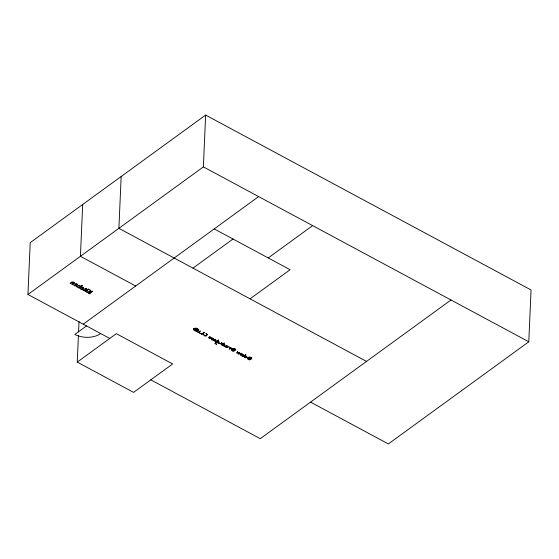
<?xml version="1.0" encoding="UTF-8"?>
<svg xmlns="http://www.w3.org/2000/svg" width="559" height="559" viewBox="0 0 559 559"><rect width="100%" height="100%" fill="white"/><g stroke="black" fill="none" stroke-linecap="round" stroke-linejoin="round"><path stroke-width="0.84" d="M109.781 338.447L27.95 294.467L30.214 242.641L205.635 115.07L531.05 289.967L528.786 341.794L388.344 443.93L310.552 402.117M82.683 204.482L80.419 256.308L135.683 286.012M77.247 362.106L116.342 333.681L172.668 363.951L133.573 392.376L77.247 362.106L78.421 335.33M78.567 331.871L79.022 321.509M121.163 176.504L118.899 228.331L366.515 361.414M27.95 294.467L203.378 166.896L205.635 115.07M83.214 324.171L258.635 196.6M86.512 325.939L74.85 334.422A18.363 11.383 2.5 0 0 100.683 333.555M192.967 268.138L233.012 239.014M268.201 257.93L312.635 225.619M250.069 298.827L290.114 269.711L214.209 228.911M450.994 299.987L260.263 438.682L150.804 379.847M203.378 166.896L528.786 341.794M195.566 328.426L196.817 329.74L197.586 329.118L195.566 328.426M233.313 348.711L234.563 350.025L235.332 349.41L233.313 348.711M249.377 357.348L250.628 358.661L251.396 358.039L249.377 357.348M82.865 289.681C83.074 291.532 85.681 290.149 86.219 289.269C87.113 290.205 86.778 287.298 85.918 288.863L84.975 288.353L85.73 288.996L83.871 290.247L82.865 289.681M239.385 352.61L238.882 353.777C245.457 351.737 235.458 356.174 238.77 352.911L236.583 353.022L237.624 351.429L237.156 352.778L239.385 352.61M228.855 347.034L229.812 347.516A2.306 1.432 2.5 0 1 230.238 348.075L229.155 349.165L231.719 348.089L230.748 348.222L230.042 347.272L228.855 347.034M225.116 346.342C225.885 349.654 230.539 345.888 226.339 345.672C225.13 346.384 229.875 348.774 225.116 346.342M243.962 356.474C244.737 359.786 249.384 356.02 245.184 355.803C243.983 356.516 248.727 358.906 243.962 356.474M227.799 346.671L226.444 345.93L227.799 346.671M246.645 356.803L245.296 356.062L246.645 356.803M213.978 340.145C216.829 344.617 216.689 336.301 212.93 340.403L213.978 340.145M223.048 345.022C225.899 349.494 225.759 341.172 222 345.28L223.048 345.022M207.249 334.617L206.62 335.763L205.467 336.078A1.74 1.083 2.5 0 1 204.531 335.903L203.015 334.128L205.076 335.742L206.802 334.932A2.306 1.425 2.5 0 0 206.837 334.282C204.86 333.108 206.306 332.989 207.249 334.617M90.46 290.561L90.23 291.882L90.649 292.105C91.264 290.401 93.367 291.4 92.424 291.421L89.768 293.859L88.504 293.175L89.091 293.258L90.195 292.091C86.149 292.734 84.57 291.749 89.929 291.742C90.369 289.269 89.028 289.296 90.46 290.561M218.702 340.096L215.655 341.849L218.702 340.096M245.82 354.672L242.781 356.425L245.82 354.672M243.34 355.035C243.06 356.97 239.224 355.3 240.908 353.994A1.055 0.657 2.5 0 1 241.621 353.819L242.599 354.078L243.34 355.035M83.829 288.137L82.97 289.227L81.181 289.289A1.796 1.111 2.5 0 1 80.272 288.675L80.14 288.088L81.509 289.038L83.158 288.381L82.984 287.403L81.481 287.389L81.97 287.005L83.165 287.284L83.829 288.137M242.879 354.895L242.068 355.678L240.845 354.895A0.992 0.615 2.5 0 1 240.915 354.413L241.963 354.071L242.879 354.895M217.779 341.801C218.289 344.966 219.757 340.711 217.779 341.801M215.026 343.415L216.724 344.491L215.515 343.345L217.304 341.975L217.891 343.016L218.807 343.38L219.261 341.947L217.737 341.263L215.026 343.415M77.491 284.706L76.192 285.922L74.424 285.705A2.026 1.258 2.5 0 1 73.739 284.964C73.83 284.657 75.668 286.564 76.625 285.104L74.675 284.014L76.842 283.888A1.74 1.076 2.5 0 1 77.491 284.706M77.044 284.433L76.807 284.95L75.367 284.182L76.338 283.909L77.044 284.433M88.133 289.199L88.93 289.248L88.133 289.199M72.796 284.384C73.355 285.411 70.769 283.511 72.188 284.189C77.47 279.2 68.436 285.244 70.336 283.189C71.377 280.52 75.5 283.008 74.508 283.05L72.796 284.384M195.147 328.189L195.65 329.188C192.596 327.05 192.848 330.6 195.552 331.012C199.703 329.803 198.124 327.916 195.147 328.189M232.893 348.481L233.396 349.473C230.343 347.342 230.594 350.884 233.299 351.304C237.449 350.088 235.87 348.208 232.893 348.481M248.958 357.11L249.461 358.109C246.407 355.971 246.659 359.521 249.356 359.933C253.506 358.717 251.934 356.838 248.958 357.11M77.415 286.865C77.967 287.892 75.381 285.991 76.807 286.669L78.98 285.349L80.552 286.264L81.963 285.237L82.704 285.796L82.131 285.712L79.287 288.227L78.134 287.606L78.665 287.668C82.355 286.299 78.512 284.636 77.415 286.865M85.981 291.463C86.533 292.497 83.948 290.596 85.366 291.274C85.709 289.604 89.063 289.862 87.693 290.135L85.981 291.463M198.99 332.612L201.953 334.429L204.538 332.402L204.133 332.2L201.799 333.954L198.99 332.612M221.399 344.833C222.014 345.462 227.422 340.92 222.566 343.988L221.706 342.443L222.161 344.12L219.275 343.345L221.993 344.372L221.399 344.833M198.759 329.726C195.832 331.214 199.06 333.381 200.227 330.76C200.877 331.913 197.117 333.513 196.922 331.124L196.097 331.375L198.759 329.726M210.932 337.769L208.619 337.315L209.297 338.635L209.653 338.593L209.15 337.496L210.491 338.244L211.365 337.957L209.807 336.546L209.506 336.735L210.932 337.769M213.468 339.131L211.155 338.677L211.833 339.998L212.189 339.956L211.679 338.859L213.028 339.606L213.901 339.32L212.336 337.909L212.043 338.097L213.468 339.131M214.481 339.858L214.39 340.075A2.222 1.377 2.5 0 0 214.432 340.662L215.061 341.2L215.648 340.955A2.236 1.384 2.5 0 0 215.69 340.326L215.005 339.627L214.481 339.858M223.551 344.728L223.46 344.945A2.222 1.377 2.5 0 0 223.495 345.539L224.131 346.077L224.718 345.825A2.236 1.384 2.5 0 0 224.76 345.203L224.075 344.498L223.551 344.728M193.735 328.916L195.308 330.628L196.37 330.006L193.735 328.916M231.482 349.2L233.054 350.912L234.116 350.29L231.482 349.2M247.546 357.837L249.118 359.549L250.18 358.92L247.546 357.837"/></g></svg>
